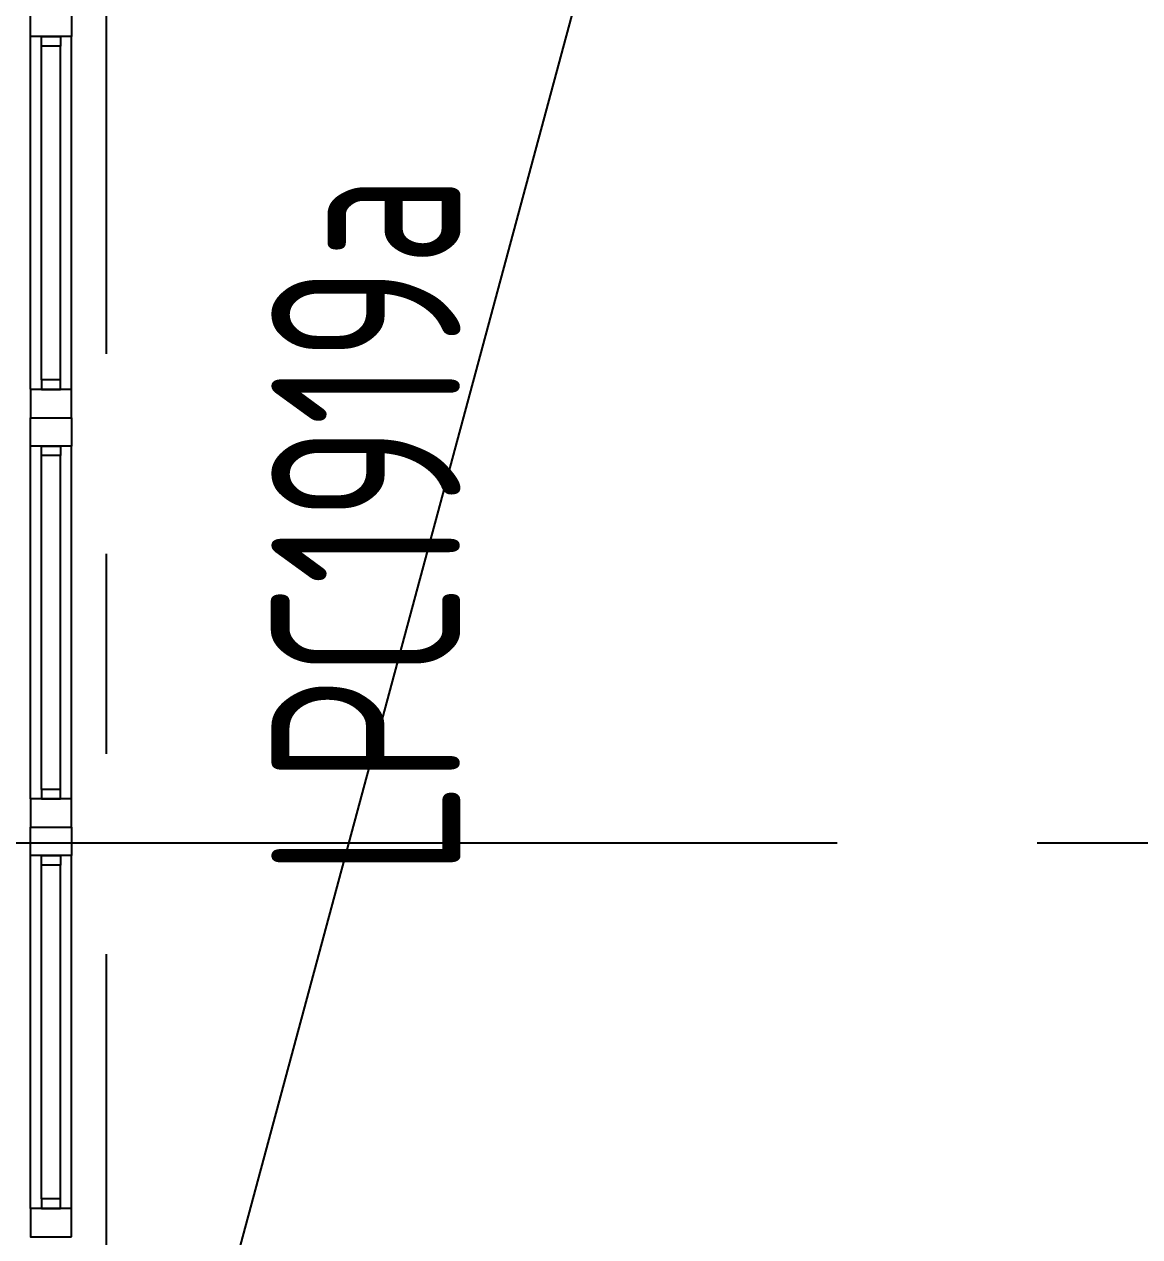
# Model space of a CAD drawing. Extents: x 296441 to 853063, y 459050 to 1117990.
# Drawn here: x 615768 to 617539, y 567502 to 569427 of the extents above; entities that cross this region are included whole.
import ezdxf

# ---------------------------------------------------------------- set-up
doc = ezdxf.new("R2010")
doc.units = 0
doc.header["$LTSCALE"] = 1000
doc.linetypes.add('14-GRID$0$CENTER2', pattern=[28.575, 19.05, -3.175, 3.175, -3.175])
for name, color, linetype in [('14-GRID$0$G-GRID', 9, '14-GRID$0$CENTER2'), ('D-TEXT-FL01-mi$0$A-WIND-IDEN', 33, 'Continuous'), ('G-FL01$0$A-HOLE', 211, 'Continuous'), ('G-FL03$0$$0$A-SECT-WIND', 155, 'Continuous'), ('G-FL03$0$$1$A-SECT-WOOD', 17, 'Continuous'), ('G-FL03$0$A-OVLK', 140, 'Continuous')]:
    doc.layers.add(name, color=color, linetype=linetype)
doc.styles.get("Standard").update_dxf_attribs({"font": 'gbenor.shx', "bigfont": 'gbcbig.shx'})

# ---------------------------------------------------------------- blocks, each defined once
blk = doc.blocks.new('QWEFRF')
at = {"layer": 'D-TEXT-FL01-mi$0$A-WIND-IDEN', "width": 0.8}
blk.add_text('LPC1919a', height=300, rotation=90, dxfattribs=at).set_placement((766306.8, 409067.7))
blk = doc.blocks.new('G1三层')
at = {"layer": 'G-FL01$0$A-HOLE'}
blk.add_lwpolyline([(765867.5, 408143.3), (766665.2, 411102.3), (769826, 412101.8)], dxfattribs=at)
at = {"layer": 'G-FL03$0$$0$A-SECT-WIND', "extrusion": (8.34702e-21, 4.5439e-05, 1)}
for p, q in [((765626, 409841.9), (765626, 410401.9)), ((765643.5, 409856.9), (765643.5, 410386.9)), ((765673.5, 409856.9), (765673.5, 410386.9)), ((765691, 409841.9), (765691, 410401.9)), ((765626, 409191.9), (765626, 409751.9)), ((765691, 409191.9), (765691, 409751.9)), ((765643.5, 409206.9), (765643.5, 409736.9)), ((765673.5, 409206.9), (765673.5, 409736.9)), ((765626, 408541.9), (765626, 409101.9)), ((765691, 408541.9), (765691, 409101.9)), ((765643.5, 408556.9), (765643.5, 409086.9)), ((765673.5, 408556.9), (765673.5, 409086.9))]:
    blk.add_line(p, q, dxfattribs=at)
at = {"layer": 'G-FL03$0$$1$A-SECT-WOOD', "extrusion": (8.34702e-21, 4.5439e-05, 1), "elevation": 0.1}
for points in [[(765691, 410446.8), (765691, 410401.8), (765626, 410401.8), (765626, 410446.8)], [(765673.5, 410386.8), (765643.5, 410386.8), (765643.5, 410401.8), (765673.5, 410401.8)], [(765673.5, 409856.8), (765643.5, 409856.8), (765643.5, 409841.8), (765673.5, 409841.8)], [(765691, 409796.8), (765691, 409841.8), (765626, 409841.8), (765626, 409796.8)], [(765691, 409796.8), (765691, 409751.8), (765626, 409751.8), (765626, 409796.8)], [(765673.5, 409736.8), (765643.5, 409736.8), (765643.5, 409751.8), (765673.5, 409751.8)], [(765691, 409146.8), (765691, 409191.8), (765626, 409191.8), (765626, 409146.8)], [(765673.5, 409206.8), (765643.5, 409206.8), (765643.5, 409191.8), (765673.5, 409191.8)], [(765691, 409146.8), (765691, 409101.8), (765626, 409101.8), (765626, 409146.8)], [(765673.5, 409086.8), (765643.5, 409086.8), (765643.5, 409101.8), (765673.5, 409101.8)], [(765673.5, 408556.8), (765643.5, 408556.8), (765643.5, 408541.8), (765673.5, 408541.8)], [(765691, 408496.8), (765691, 408541.8), (765626, 408541.8), (765626, 408496.8)]]:
    blk.add_lwpolyline(points, close=True, dxfattribs=at)
at = {"layer": 'G-FL03$0$A-OVLK', "extrusion": (8.34702e-21, 4.5439e-05, 1), "elevation": 0.1}
for points in [[(770405, 407562.8), (765287, 407562.8), (765287, 411380.8)], [(770354, 407613.8), (765338, 407613.8), (765338, 411329.8)], [(770236, 407731.8), (765456, 407731.8), (765456, 411211.8)]]:
    blk.add_lwpolyline(points, dxfattribs=at)

msp = doc.modelspace()

# ---------------------------------------------------------------- linework, layer by layer
at = {"layer": '14-GRID$0$G-GRID', "color": 8, "ltscale": 0.1}
for p, q in [((615898.5, 590811), (615898.5, 558052.5)), ((595151, 568127.2), (674432.5, 568127.2))]:
    msp.add_line(p, q, dxfattribs=at)

# ---------------------------------------------------------------- block references
for name, p in [('QWEFRF', (-149846.1, 159006.8, 18.5)), ('G1三层', (-149847.6, 159005.4))]:
    msp.add_blockref(name, p)

doc.saveas('drawing.dxf')
